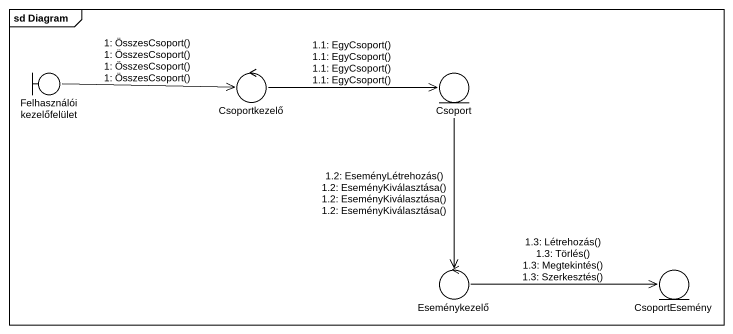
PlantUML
@startuml
mainframe sd Diagram
boundary "Felhasználói kezelőfelület" as Felhasználói_kezelőfelület
control Csoportkezelő
entity Csoport
control Eseménykezelő
entity CsoportEsemény
Felhasználói_kezelőfelület -right-> Csoportkezelő : 1: ÖsszesCsoport()\n1: ÖsszesCsoport()\n1: ÖsszesCsoport()\n1: ÖsszesCsoport()
Csoportkezelő -right-> Csoport : 1.1: EgyCsoport()\n1.1: EgyCsoport()\n1.1: EgyCsoport()\n1.1: EgyCsoport()
Csoport --> Eseménykezelő : 1.2: EseményLétrehozás()\n1.2: EseményKiválasztása()\n1.2: EseményKiválasztása()\n1.2: EseményKiválasztása()
Eseménykezelő -right-> CsoportEsemény : 1.3: Létrehozás()\n1.3: Törlés()\n1.3: Megtekintés()\n1.3: Szerkesztés()
@enduml
